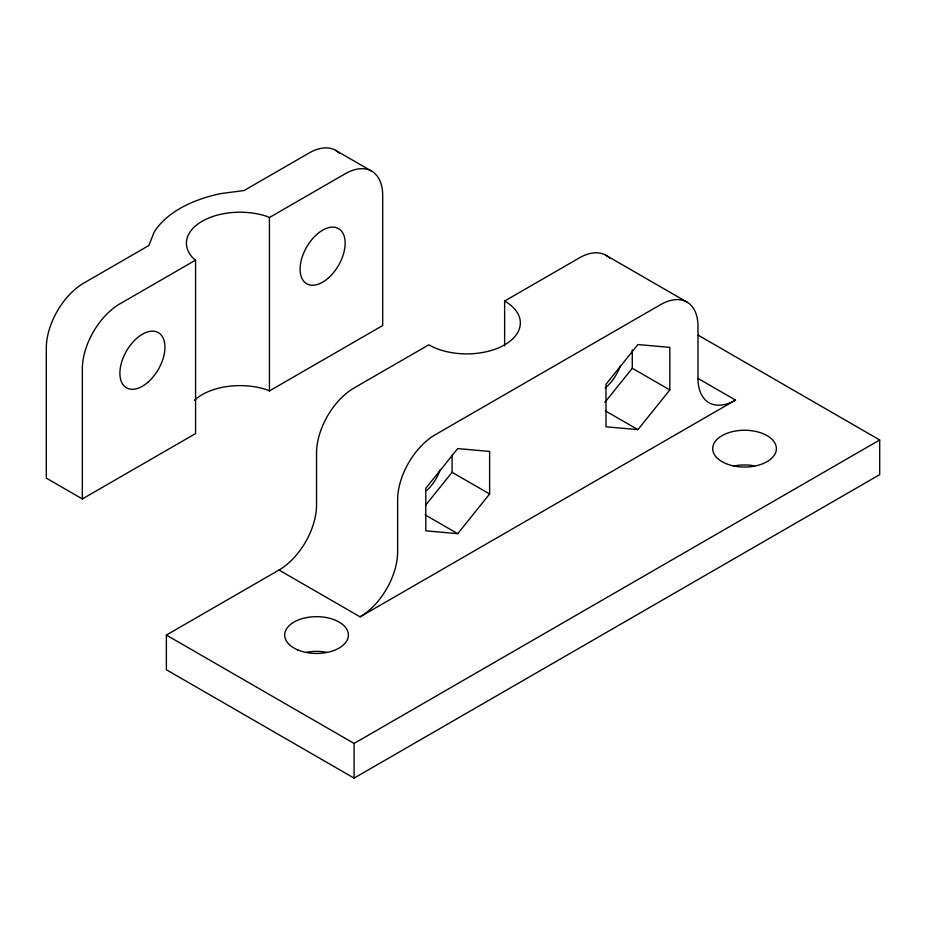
<?xml version="1.0" encoding="UTF-8"?>
<svg xmlns="http://www.w3.org/2000/svg" width="926" height="926" viewBox="0 0 926 926"><rect width="100%" height="100%" fill="white"/><g stroke="black" fill="none" stroke-linecap="round" stroke-linejoin="round"><path stroke-width="1.39" d="M425.485 505.388L452.073 472.306L452.073 455.291M457.71 533.677L489.623 493.986L489.623 451.437L457.71 448.578L425.798 488.28L425.798 530.83L457.71 533.677L425.173 514.891M604.805 402.451L632.284 368.259L632.284 349.831M637.921 429.641L669.834 389.939L669.834 347.389L637.921 344.541L606.009 384.244L606.009 426.793L637.921 429.641L605.384 410.855M194.483 400.229A53.627 30.963 0 0 1 266.838 389.765L269.443 390.922L382.693 325.535L382.693 195.479A53.095 30.651 -60 0 0 345.143 173.81L269.443 217.506L266.838 216.36A53.627 30.963 0 0 0 202.111 221.279A53.627 30.963 0 0 0 193.58 258.643L195.583 260.148L119.882 303.855A53.095 30.651 -60 0 0 82.345 368.884L82.345 498.94L46.3 478.129L46.3 348.072A53.095 30.651 -60 0 1 83.849 283.055L148.866 245.517L154.098 232.252A109.175 63.037 0 0 1 221.117 193.557L244.094 190.536L309.11 152.998A53.095 30.651 -60 0 1 339.483 153.334M82.345 498.94L195.583 433.565L195.583 260.148M504.635 345.838L504.635 301.031L579.352 257.903A53.095 30.651 -60 0 1 609.725 258.238M698.239 335.212L879.7 439.977L879.7 474.656L354.091 778.118L166.367 669.741L166.367 635.062L279.004 570.034A53.095 30.651 -60 0 0 316.542 505.006L316.542 452.988A53.095 30.651 -60 0 1 354.091 387.959L428.796 344.819A53.627 30.963 0 0 0 504.635 344.819A53.627 30.963 0 0 0 504.635 301.031M360.098 616.855L735.533 400.09A53.095 30.651 -60 0 1 697.984 378.421L697.984 326.392A53.095 30.651 -60 0 0 660.446 304.723L435.185 434.78A53.095 30.651 -60 0 0 397.636 499.797L397.636 551.827A53.095 30.651 -60 0 1 360.098 616.855L279.004 570.034M166.367 635.062L354.091 743.439L879.7 439.977M605.893 255.275L686.988 302.096M335.652 150.371L371.696 171.171M698.1 378.491L735.533 400.09M632.284 368.259L669.834 389.939M452.073 472.306L489.623 493.986M354.091 743.439L354.091 778.118M269.443 217.506L269.443 390.922M733.299 466.125A31.854 18.393 0 0 1 754.516 465.859M306.575 652.274A31.854 18.393 0 0 1 326.519 652.274M620.489 365.504A31.854 18.393 -60 0 1 605.118 388.098M440.278 469.551A31.854 18.393 -60 0 1 426.759 490.514M147.778 382.38A31.854 18.393 -60 0 0 158.67 332.828A31.854 18.393 -60 0 0 120.785 365.446A31.854 18.393 -60 0 0 147.778 382.38M327.989 278.332A31.854 18.393 -60 0 0 338.881 228.791A31.854 18.393 -60 0 0 300.996 261.398A31.854 18.393 -60 0 0 327.989 278.332M297.778 649.925A31.854 18.393 0 0 0 348.222 637.007A31.854 18.393 0 0 0 303.624 618.244A31.854 18.393 0 0 0 297.778 649.925M725.776 463.509A31.854 18.393 0 0 0 776.22 450.603A31.854 18.393 0 0 0 731.621 431.84A31.854 18.393 0 0 0 725.776 463.509"/></g></svg>
